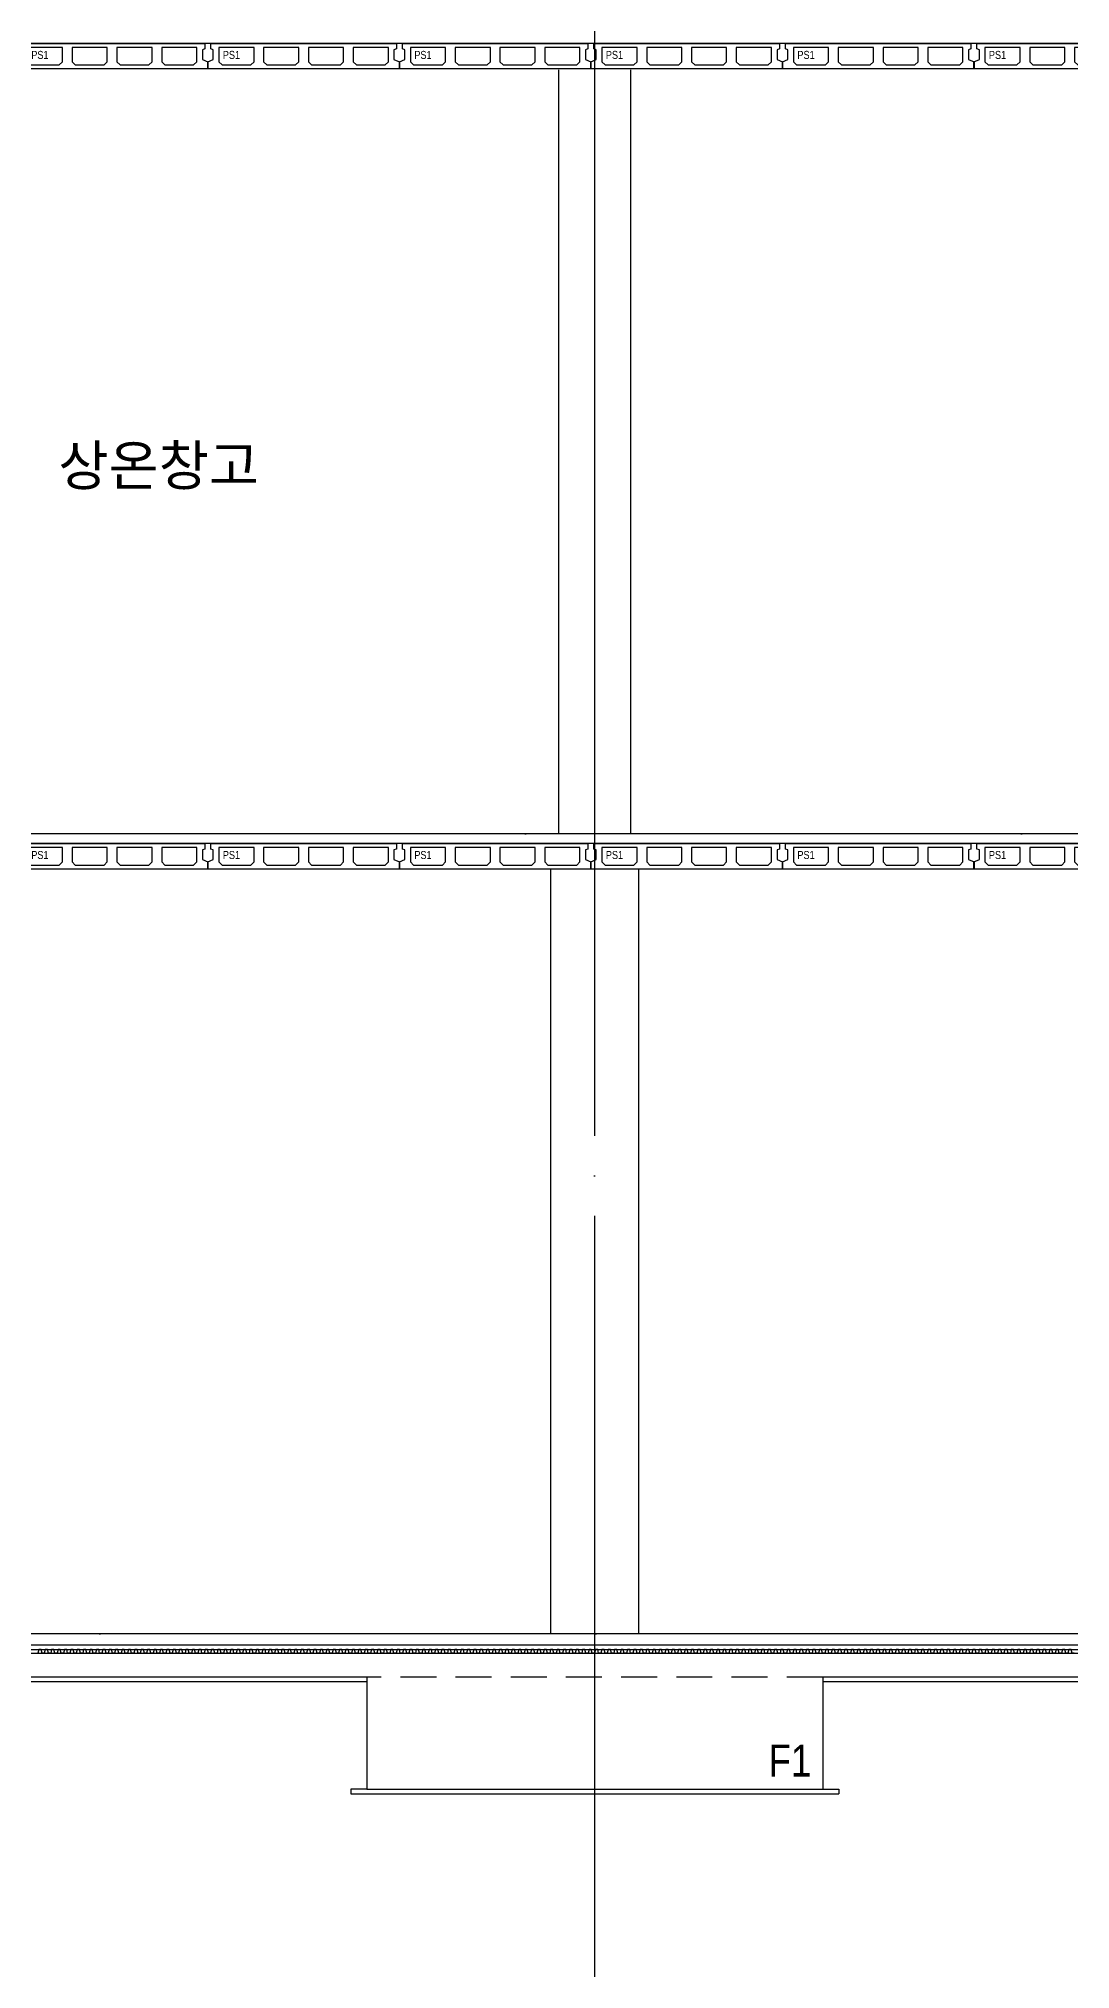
# Model space of a CAD drawing. Header units: millimetres. Extents: x 4754612 to 5801174, y 2368242 to 2777223.
# Drawn here: x 5478287 to 5491189, y 2406822 to 2430955 of the extents above; entities that cross this region are included whole.
import ezdxf
from ezdxf.enums import TextEntityAlignment as Align

# ---------------------------------------------------------------- set-up
doc = ezdxf.new("R2010")
doc.units = ezdxf.units.MM
doc.header["$LTSCALE"] = 1000
for name, pattern in [('ACAD_ISO12W100', [21, 12, -3, 0, -3, 0, -3]), ('CEN', [6.2, 6, -0.1, 0, -0.1]), ('HID', [0.345, 0.225, -0.12])]:
    doc.linetypes.add(name, pattern=pattern)
doc.layers.get('DEFPOINTS').update_dxf_attribs({"color": 151})
for name, color, linetype in [('A-ELE-8', 8, 'Continuous'), ('A-HAT-251', 251, 'Continuous'), ('A-중심선', 10, 'CEN'), ('CON', 2, 'Continuous'), ('ELE-06', 6, 'Continuous'), ('ELE-2', 4, 'Continuous'), ('ELE06', 6, 'Continuous'), ('KZ_횡단_암선2', 8, 'ACAD_ISO12W100')]:
    doc.layers.add(name, color=color, linetype=linetype)
doc.layers.add('Guide-line', color=151, linetype='Continuous', plot=False)
doc.styles.add('A.NARROW', font='ARIALN.TTF')
doc.styles.add('돋움', font='')
doc.styles.get('돋움').set_extended_font_data('Dotum')

# ---------------------------------------------------------------- blocks, each defined once
blk = doc.blocks.new('zw$F401')
at = {"layer": 'CON'}
for points in [[(-2290, -200), (-2290, -80), (-2320, -70), (-2320, 0), (0, 0), (0, -70), (-30, -80), (-30, -200), (38, -230), (38, -308), (26, -320), (-2346, -320), (-2358, -308), (-2358, -230)], [(-1660, -50), (-1660, -230), (-1620, -270), (-1260, -270), (-1220, -230), (-1220, -50)], [(-660, -50), (-1100, -50), (-1100, -230), (-1060, -270), (-700, -270), (-660, -230)]]:
    blk.add_lwpolyline(points, close=True, dxfattribs=at)
for points in [[(-1780, -50), (-2220, -50), (-2220, -230), (-2180, -270), (-1820, -270), (-1780, -230), (-1780, -50)], [(-540, -50), (-540, -230), (-500, -270), (-140, -270), (-100, -230), (-100, -50), (-540, -50)]]:
    blk.add_lwpolyline(points, dxfattribs=at)
at = {"layer": 'DEFPOINTS', "style": 'A.NARROW'}
blk.add_text('PS1', height=100, dxfattribs=at).set_placement((-2171, -144), align=Align.MIDDLE_LEFT)
blk = doc.blocks.new('*U198')
at = {"layer": 'A-HAT-251'}
for points in [[(-40827, 0), (-40855, 0), (-40867, 45), (-40895, 45), (-40907, 0)], [(-40747, 0), (-40775, 0), (-40787, 45), (-40815, 45), (-40827, 0)], [(-40667, 0), (-40695, 0), (-40707, 45), (-40735, 45), (-40747, 0)], [(-40587, 0), (-40615, 0), (-40627, 45), (-40655, 45), (-40667, 0)], [(-40507, 0), (-40535, 0), (-40547, 45), (-40575, 45), (-40587, 0)], [(-40427, 0), (-40455, 0), (-40467, 45), (-40495, 45), (-40507, 0)], [(-40347, 0), (-40375, 0), (-40387, 45), (-40415, 45), (-40427, 0)], [(-40267, 0), (-40295, 0), (-40307, 45), (-40335, 45), (-40347, 0)], [(-40187, 0), (-40215, 0), (-40227, 45), (-40255, 45), (-40267, 0)], [(-40107, 0), (-40135, 0), (-40147, 45), (-40175, 45), (-40187, 0)], [(-40027, 0), (-40055, 0), (-40067, 45), (-40095, 45), (-40107, 0)], [(-39947, 0), (-39975, 0), (-39987, 45), (-40015, 45), (-40027, 0)], [(-39867, 0), (-39895, 0), (-39907, 45), (-39935, 45), (-39947, 0)], [(-39787, 0), (-39815, 0), (-39827, 45), (-39855, 45), (-39867, 0)], [(-39707, 0), (-39735, 0), (-39747, 45), (-39775, 45), (-39787, 0)], [(-39627, 0), (-39655, 0), (-39667, 45), (-39695, 45), (-39707, 0)], [(-39547, 0), (-39575, 0), (-39587, 45), (-39615, 45), (-39627, 0)], [(-39467, 0), (-39495, 0), (-39507, 45), (-39535, 45), (-39547, 0)], [(-39387, 0), (-39415, 0), (-39427, 45), (-39455, 45), (-39467, 0)], [(-39307, 0), (-39335, 0), (-39347, 45), (-39375, 45), (-39387, 0)], [(-39227, 0), (-39255, 0), (-39267, 45), (-39295, 45), (-39307, 0)], [(-39147, 0), (-39175, 0), (-39187, 45), (-39215, 45), (-39227, 0)], [(-39067, 0), (-39095, 0), (-39107, 45), (-39135, 45), (-39147, 0)], [(-38987, 0), (-39015, 0), (-39027, 45), (-39055, 45), (-39067, 0)], [(-38907, 0), (-38935, 0), (-38947, 45), (-38975, 45), (-38987, 0)], [(-38827, 0), (-38855, 0), (-38867, 45), (-38895, 45), (-38907, 0)], [(-38747, 0), (-38775, 0), (-38787, 45), (-38815, 45), (-38827, 0)], [(-38667, 0), (-38695, 0), (-38707, 45), (-38735, 45), (-38747, 0)], [(-38587, 0), (-38615, 0), (-38627, 45), (-38655, 45), (-38667, 0)], [(-38507, 0), (-38535, 0), (-38547, 45), (-38575, 45), (-38587, 0)], [(-38427, 0), (-38455, 0), (-38467, 45), (-38495, 45), (-38507, 0)], [(-38347, 0), (-38375, 0), (-38387, 45), (-38415, 45), (-38427, 0)], [(-38267, 0), (-38295, 0), (-38307, 45), (-38335, 45), (-38347, 0)], [(-38187, 0), (-38215, 0), (-38227, 45), (-38255, 45), (-38267, 0)], [(-38107, 0), (-38135, 0), (-38147, 45), (-38175, 45), (-38187, 0)], [(-38027, 0), (-38055, 0), (-38067, 45), (-38095, 45), (-38107, 0)], [(-37947, 0), (-37975, 0), (-37987, 45), (-38015, 45), (-38027, 0)], [(-37867, 0), (-37895, 0), (-37907, 45), (-37935, 45), (-37947, 0)], [(-37787, 0), (-37815, 0), (-37827, 45), (-37855, 45), (-37867, 0)], [(-37707, 0), (-37735, 0), (-37747, 45), (-37775, 45), (-37787, 0)], [(-37627, 0), (-37655, 0), (-37667, 45), (-37695, 45), (-37707, 0)], [(-37547, 0), (-37575, 0), (-37587, 45), (-37615, 45), (-37627, 0)], [(-37467, 0), (-37495, 0), (-37507, 45), (-37535, 45), (-37547, 0)], [(-37387, 0), (-37415, 0), (-37427, 45), (-37455, 45), (-37467, 0)], [(-37307, 0), (-37335, 0), (-37347, 45), (-37375, 45), (-37387, 0)], [(-37227, 0), (-37255, 0), (-37267, 45), (-37295, 45), (-37307, 0)], [(-37147, 0), (-37175, 0), (-37187, 45), (-37215, 45), (-37227, 0)], [(-37067, 0), (-37095, 0), (-37107, 45), (-37135, 45), (-37147, 0)], [(-36987, 0), (-37015, 0), (-37027, 45), (-37055, 45), (-37067, 0)], [(-36907, 0), (-36935, 0), (-36947, 45), (-36975, 45), (-36987, 0)], [(-36827, 0), (-36855, 0), (-36867, 45), (-36895, 45), (-36907, 0)], [(-36747, 0), (-36775, 0), (-36787, 45), (-36815, 45), (-36827, 0)], [(-36667, 0), (-36695, 0), (-36707, 45), (-36735, 45), (-36747, 0)], [(-36587, 0), (-36615, 0), (-36627, 45), (-36655, 45), (-36667, 0)], [(-36507, 0), (-36535, 0), (-36547, 45), (-36575, 45), (-36587, 0)], [(-36427, 0), (-36455, 0), (-36467, 45), (-36495, 45), (-36507, 0)], [(-36347, 0), (-36375, 0), (-36387, 45), (-36415, 45), (-36427, 0)], [(-36267, 0), (-36295, 0), (-36307, 45), (-36335, 45), (-36347, 0)], [(-36187, 0), (-36215, 0), (-36227, 45), (-36255, 45), (-36267, 0)], [(-36107, 0), (-36135, 0), (-36147, 45), (-36175, 45), (-36187, 0)], [(-36027, 0), (-36055, 0), (-36067, 45), (-36095, 45), (-36107, 0)], [(-35947, 0), (-35975, 0), (-35987, 45), (-36015, 45), (-36027, 0)], [(-35867, 0), (-35895, 0), (-35907, 45), (-35935, 45), (-35947, 0)], [(-35787, 0), (-35815, 0), (-35827, 45), (-35855, 45), (-35867, 0)], [(-35707, 0), (-35735, 0), (-35747, 45), (-35775, 45), (-35787, 0)], [(-35627, 0), (-35655, 0), (-35667, 45), (-35695, 45), (-35707, 0)], [(-35547, 0), (-35575, 0), (-35587, 45), (-35615, 45), (-35627, 0)], [(-35467, 0), (-35495, 0), (-35507, 45), (-35535, 45), (-35547, 0)], [(-35387, 0), (-35415, 0), (-35427, 45), (-35455, 45), (-35467, 0)], [(-35307, 0), (-35335, 0), (-35347, 45), (-35375, 45), (-35387, 0)], [(-35227, 0), (-35255, 0), (-35267, 45), (-35295, 45), (-35307, 0)], [(-35147, 0), (-35175, 0), (-35187, 45), (-35215, 45), (-35227, 0)], [(-35067, 0), (-35095, 0), (-35107, 45), (-35135, 45), (-35147, 0)], [(-34987, 0), (-35015, 0), (-35027, 45), (-35055, 45), (-35067, 0)], [(-34907, 0), (-34935, 0), (-34947, 45), (-34975, 45), (-34987, 0)], [(-34827, 0), (-34855, 0), (-34867, 45), (-34895, 45), (-34907, 0)], [(-34747, 0), (-34775, 0), (-34787, 45), (-34815, 45), (-34827, 0)], [(-34667, 0), (-34695, 0), (-34707, 45), (-34735, 45), (-34747, 0)], [(-34587, 0), (-34615, 0), (-34627, 45), (-34655, 45), (-34667, 0)], [(-34507, 0), (-34535, 0), (-34547, 45), (-34575, 45), (-34587, 0)], [(-34427, 0), (-34455, 0), (-34467, 45), (-34495, 45), (-34507, 0)], [(-34347, 0), (-34375, 0), (-34387, 45), (-34415, 45), (-34427, 0)], [(-34267, 0), (-34295, 0), (-34307, 45), (-34335, 45), (-34347, 0)], [(-34187, 0), (-34215, 0), (-34227, 45), (-34255, 45), (-34267, 0)], [(-34107, 0), (-34135, 0), (-34147, 45), (-34175, 45), (-34187, 0)], [(-34027, 0), (-34055, 0), (-34067, 45), (-34095, 45), (-34107, 0)], [(-33947, 0), (-33975, 0), (-33987, 45), (-34015, 45), (-34027, 0)], [(-33867, 0), (-33895, 0), (-33907, 45), (-33935, 45), (-33947, 0)], [(-33787, 0), (-33815, 0), (-33827, 45), (-33855, 45), (-33867, 0)], [(-33707, 0), (-33735, 0), (-33747, 45), (-33775, 45), (-33787, 0)], [(-33627, 0), (-33655, 0), (-33667, 45), (-33695, 45), (-33707, 0)], [(-33547, 0), (-33575, 0), (-33587, 45), (-33615, 45), (-33627, 0)], [(-33467, 0), (-33495, 0), (-33507, 45), (-33535, 45), (-33547, 0)], [(-33387, 0), (-33415, 0), (-33427, 45), (-33455, 45), (-33467, 0)], [(-33307, 0), (-33335, 0), (-33347, 45), (-33375, 45), (-33387, 0)], [(-33227, 0), (-33255, 0), (-33267, 45), (-33295, 45), (-33307, 0)], [(-33147, 0), (-33175, 0), (-33187, 45), (-33215, 45), (-33227, 0)], [(-33067, 0), (-33095, 0), (-33107, 45), (-33135, 45), (-33147, 0)], [(-32987, 0), (-33015, 0), (-33027, 45), (-33055, 45), (-33067, 0)], [(-32907, 0), (-32935, 0), (-32947, 45), (-32975, 45), (-32987, 0)], [(-32827, 0), (-32855, 0), (-32867, 45), (-32895, 45), (-32907, 0)], [(-32747, 0), (-32775, 0), (-32787, 45), (-32815, 45), (-32827, 0)], [(-32667, 0), (-32695, 0), (-32707, 45), (-32735, 45), (-32747, 0)], [(-32587, 0), (-32615, 0), (-32627, 45), (-32655, 45), (-32667, 0)], [(-32507, 0), (-32535, 0), (-32547, 45), (-32575, 45), (-32587, 0)], [(-32427, 0), (-32455, 0), (-32467, 45), (-32495, 45), (-32507, 0)], [(-32347, 0), (-32375, 0), (-32387, 45), (-32415, 45), (-32427, 0)], [(-32267, 0), (-32295, 0), (-32307, 45), (-32335, 45), (-32347, 0)], [(-32187, 0), (-32215, 0), (-32227, 45), (-32255, 45), (-32267, 0)], [(-32107, 0), (-32135, 0), (-32147, 45), (-32175, 45), (-32187, 0)], [(-32027, 0), (-32055, 0), (-32067, 45), (-32095, 45), (-32107, 0)], [(-31947, 0), (-31975, 0), (-31987, 45), (-32015, 45), (-32027, 0)], [(-31867, 0), (-31895, 0), (-31907, 45), (-31935, 45), (-31947, 0)], [(-31787, 0), (-31815, 0), (-31827, 45), (-31855, 45), (-31867, 0)], [(-31707, 0), (-31735, 0), (-31747, 45), (-31775, 45), (-31787, 0)], [(-31627, 0), (-31655, 0), (-31667, 45), (-31695, 45), (-31707, 0)], [(-31547, 0), (-31575, 0), (-31587, 45), (-31615, 45), (-31627, 0)], [(-31467, 0), (-31495, 0), (-31507, 45), (-31535, 45), (-31547, 0)], [(-31387, 0), (-31415, 0), (-31427, 45), (-31455, 45), (-31467, 0)], [(-31307, 0), (-31335, 0), (-31347, 45), (-31375, 45), (-31387, 0)], [(-31227, 0), (-31255, 0), (-31267, 45), (-31295, 45), (-31307, 0)], [(-31147, 0), (-31175, 0), (-31187, 45), (-31215, 45), (-31227, 0)], [(-31067, 0), (-31095, 0), (-31107, 45), (-31135, 45), (-31147, 0)], [(-30987, 0), (-31015, 0), (-31027, 45), (-31055, 45), (-31067, 0)], [(-30907, 0), (-30935, 0), (-30947, 45), (-30975, 45), (-30987, 0)], [(-30827, 0), (-30855, 0), (-30867, 45), (-30895, 45), (-30907, 0)], [(-30747, 0), (-30775, 0), (-30787, 45), (-30815, 45), (-30827, 0)], [(-30667, 0), (-30695, 0), (-30707, 45), (-30735, 45), (-30747, 0)], [(-30587, 0), (-30615, 0), (-30627, 45), (-30655, 45), (-30667, 0)], [(-30507, 0), (-30535, 0), (-30547, 45), (-30575, 45), (-30587, 0)], [(-30427, 0), (-30455, 0), (-30467, 45), (-30495, 45), (-30507, 0)], [(-30347, 0), (-30375, 0), (-30387, 45), (-30415, 45), (-30427, 0)], [(-30267, 0), (-30295, 0), (-30307, 45), (-30335, 45), (-30347, 0)], [(-30187, 0), (-30215, 0), (-30227, 45), (-30255, 45), (-30267, 0)], [(-30107, 0), (-30135, 0), (-30147, 45), (-30175, 45), (-30187, 0)], [(-30027, 0), (-30055, 0), (-30067, 45), (-30095, 45), (-30107, 0)], [(-29947, 0), (-29975, 0), (-29987, 45), (-30015, 45), (-30027, 0)], [(-29867, 0), (-29895, 0), (-29907, 45), (-29935, 45), (-29947, 0)], [(-29787, 0), (-29815, 0), (-29827, 45), (-29855, 45), (-29867, 0)], [(-29707, 0), (-29735, 0), (-29747, 45), (-29775, 45), (-29787, 0)], [(-29627, 0), (-29655, 0), (-29667, 45), (-29695, 45), (-29707, 0)], [(-29547, 0), (-29575, 0), (-29587, 45), (-29615, 45), (-29627, 0)], [(-29467, 0), (-29495, 0), (-29507, 45), (-29535, 45), (-29547, 0)], [(-29387, 0), (-29415, 0), (-29427, 45), (-29455, 45), (-29467, 0)], [(-29307, 0), (-29335, 0), (-29347, 45), (-29375, 45), (-29387, 0)], [(-29227, 0), (-29255, 0), (-29267, 45), (-29295, 45), (-29307, 0)], [(-29147, 0), (-29175, 0), (-29187, 45), (-29215, 45), (-29227, 0)], [(-29067, 0), (-29095, 0), (-29107, 45), (-29135, 45), (-29147, 0)], [(-28987, 0), (-29015, 0), (-29027, 45), (-29055, 45), (-29067, 0)], [(-28907, 0), (-28935, 0), (-28947, 45), (-28975, 45), (-28987, 0)], [(-28827, 0), (-28855, 0), (-28867, 45), (-28895, 45), (-28907, 0)], [(-28747, 0), (-28775, 0), (-28787, 45), (-28815, 45), (-28827, 0)], [(-28667, 0), (-28695, 0), (-28707, 45), (-28735, 45), (-28747, 0)], [(-28587, 0), (-28615, 0), (-28627, 45), (-28655, 45), (-28667, 0)], [(-28507, 0), (-28535, 0), (-28547, 45), (-28575, 45), (-28587, 0)], [(-28427, 0), (-28455, 0), (-28467, 45), (-28495, 45), (-28507, 0)], [(-28347, 0), (-28375, 0), (-28387, 45), (-28415, 45), (-28427, 0)], [(-28267, 0), (-28295, 0), (-28307, 45), (-28335, 45), (-28347, 0)], [(-28187, 0), (-28215, 0), (-28227, 45), (-28255, 45), (-28267, 0)], [(-28107, 0), (-28135, 0), (-28147, 45), (-28175, 45), (-28187, 0)], [(-28027, 0), (-28055, 0), (-28067, 45), (-28095, 45), (-28107, 0)], [(-27947, 0), (-27975, 0), (-27987, 45), (-28015, 45), (-28027, 0)]]:
    blk.add_lwpolyline(points, dxfattribs=at)

msp = doc.modelspace()

# ---------------------------------------------------------------- linework, layer by layer
at = {"layer": 'A-ELE-8'}
for p, q in [((5484788.509, 2430565.382), (5484788.509, 2421015.382)), ((5485688.509, 2430565.382), (5485688.509, 2421015.382)), ((5484688.509, 2420565.382), (5484688.509, 2411015.382)), ((5485788.509, 2420565.382), (5485788.509, 2411015.382))]:
    msp.add_line(p, q, dxfattribs=at)
at = {"layer": 'A-중심선', "ltscale": 5}
msp.add_line((5485238.509, 2478240.763), (5485238.509, 2392942.802), dxfattribs=at)
at = {"layer": 'A-중심선'}
for p, q in [((5707480.986, 2421015.382), (5390179.76, 2421015.382)), ((5714557.715, 2411015.382), (5390179.76, 2411015.382))]:
    msp.add_line(p, q, dxfattribs=at)
at = {"layer": 'CON'}
for p, q in [((5452638.509, 2410775.382), (5508488.509, 2410775.382)), ((5482391.821, 2410475.382), (5477091.821, 2410475.382)), ((5482391.821, 2410475.382), (5482391.821, 2409075.382)), ((5488091.821, 2410475.382), (5488091.821, 2409075.382)), ((5493238.508, 2410475.382), (5488091.821, 2410475.382)), ((5482391.821, 2409075.382), (5488091.821, 2409075.382))]:
    msp.add_line(p, q, dxfattribs=at)
for points in [[(5508368.509, 2430895.382), (5463638.509, 2430895.382)], [(5508368.509, 2430575.382), (5463638.509, 2430575.382)], [(5508518.509, 2421015.382), (5451838.509, 2421015.382)], [(5508368.509, 2420895.382), (5463638.509, 2420895.382)], [(5508368.509, 2420575.382), (5463638.509, 2420575.382)]]:
    msp.add_lwpolyline(points, dxfattribs=at)
at = {"layer": 'ELE-06'}
for p, q in [((5482391.821, 2410415.382), (5477091.821, 2410415.382)), ((5493238.508, 2410415.382), (5488091.821, 2410415.382)), ((5482391.821, 2409075.382), (5482191.821, 2409075.382)), ((5482191.821, 2409075.382), (5482191.821, 2409015.382)), ((5482191.821, 2409015.382), (5488291.821, 2409015.382)), ((5488091.821, 2409075.382), (5488291.821, 2409075.382)), ((5488291.821, 2409075.382), (5488291.821, 2409015.382))]:
    msp.add_line(p, q, dxfattribs=at)
at = {"layer": 'ELE-2'}
for p, q in [((5496238.509, 2411015.382), (5452638.509, 2411015.382)), ((5452638.509, 2410880.382), (5508488.509, 2410880.382)), ((5452638.509, 2410820.382), (5508488.509, 2410820.382))]:
    msp.add_line(p, q, dxfattribs=at)
at = {"layer": 'KZ_횡단_암선2', "linetype": 'HID', "ltscale": 2}
msp.add_line((5488091.821, 2410475.382), (5482391.821, 2410475.382), dxfattribs=at)

# ---------------------------------------------------------------- block references
at = {"layer": 'CON'}
for p in [(5480366.009, 2430895.382), (5482761.009, 2430895.382), (5485156.009, 2430895.382), (5487551.009, 2430895.382), (5489946.009, 2430895.382), (5492341.009, 2430895.382), (5480366.009, 2420895.382), (5482761.009, 2420895.382), (5485156.009, 2420895.382), (5487551.009, 2420895.382), (5489946.009, 2420895.382), (5492341.009, 2420895.382)]:
    msp.add_blockref('zw$F401', p, dxfattribs=at)
at = {"layer": 'ELE06', "color": 6, "xscale": 1.000013798092659, "yscale": 1.000013798092659, "zscale": 1.000013798092659}
msp.add_blockref('*U198', (5519185.681, 2410775.382), dxfattribs=at)

# ---------------------------------------------------------------- texts
at = {"layer": 'Guide-line', "style": '돋움'}
msp.add_text('상온창고', height=500, dxfattribs=at).set_placement((5479788.825, 2425620.042), align=Align.MIDDLE_CENTER)
at = {"layer": 'Guide-line', "style": 'A.NARROW'}
msp.add_text('F1', height=400, dxfattribs=at).set_placement((5487414.989, 2409431.807), align=Align.MIDDLE_LEFT)

doc.saveas('drawing.dxf')
